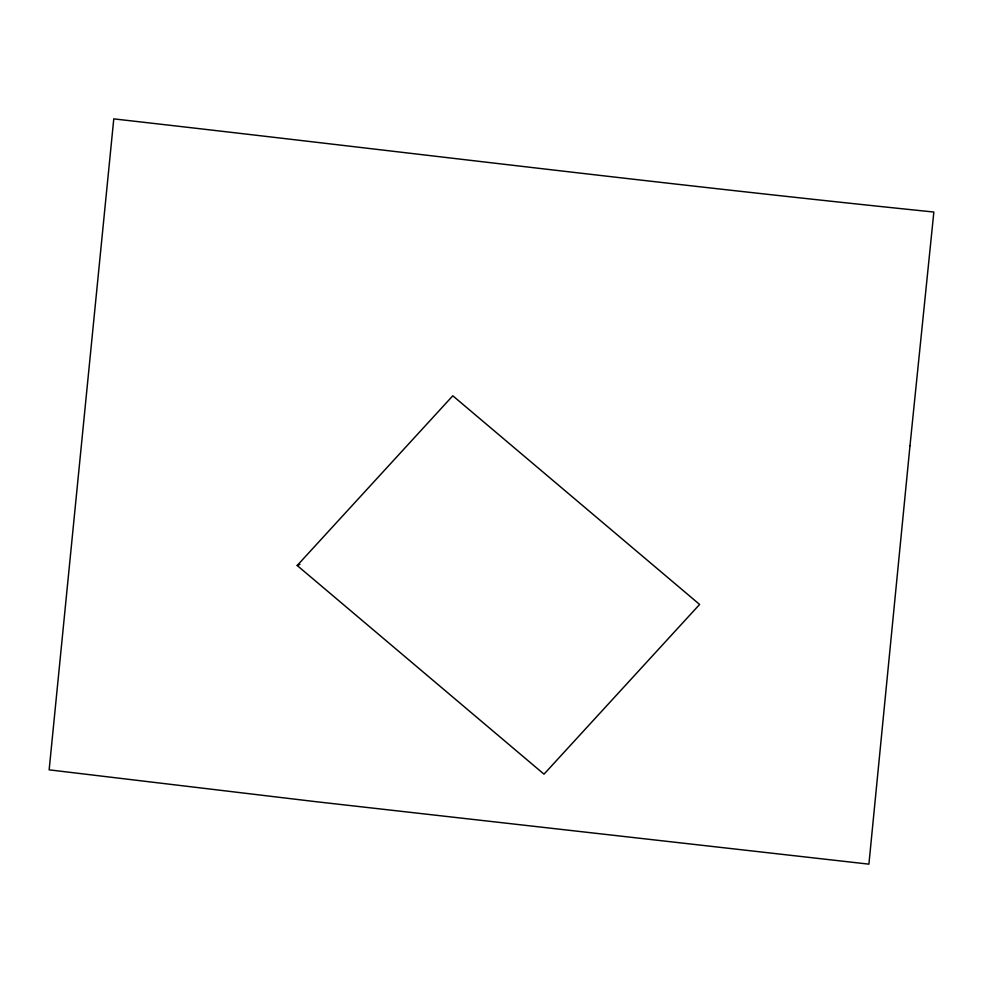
<?xml version="1.0" encoding="UTF-8"?>
<svg xmlns="http://www.w3.org/2000/svg" width="983" height="983" viewBox="0 0 983 983"><rect width="100%" height="100%" fill="white"/><g stroke="black" fill="none" stroke-linecap="round" stroke-linejoin="round"><path stroke-width="1.47" d="M297.185 565.508L452.794 395.793L699.613 604.447L544.004 774.162L297.185 565.508L299.95 564.328M910 445.643L868.911 864.155L314.83 801.563L49.15 769.849L113.782 118.845L115.822 119.115C388.518 150.018 660.834 184.079 933.85 212.033L910 445.643"/></g></svg>
